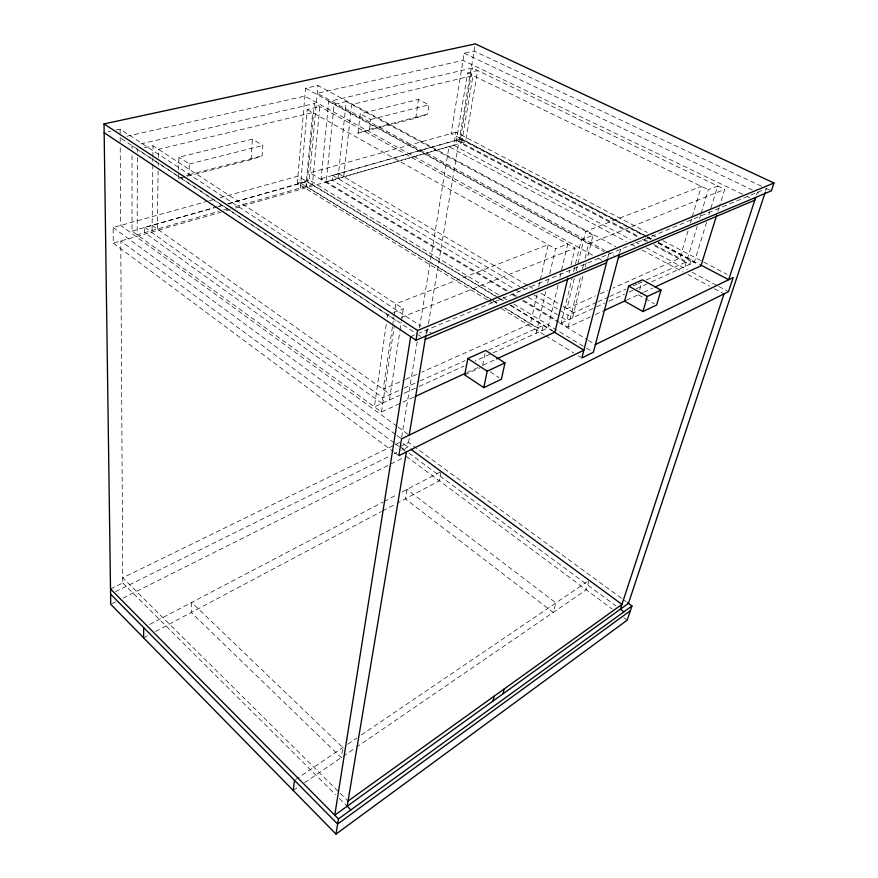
<?xml version="1.0" encoding="UTF-8"?>
<svg xmlns="http://www.w3.org/2000/svg" width="878" height="878" viewBox="0 0 878 878"><rect width="100%" height="100%" fill="white"/><g stroke="black" fill="none" stroke-linecap="round" stroke-linejoin="round"><path stroke-width="0.66" stroke-dasharray="4.39 3.29" d="M413.714 397.141L381.513 411.98L132.029 231.079L132.051 154.023M132.051 148.623L132.051 145.913L395.177 319.954L394.573 324.015M137.374 157.579L137.144 234.788L218.962 211.346M137.385 152.157L137.396 149.447M217.173 206.835L144.683 227.369L144.64 232.637L381.952 403.375L382.775 397.745L402.739 388.745M152.081 230.508L152.871 158.117M152.893 156.745L153.013 145.781L143.904 147.921M157.305 228.938L158.106 170.892M158.183 165.492L158.216 162.792M158.292 157.392L158.402 149.293L312.645 112.571L305.917 186.366M185.006 176.785L178.399 178.497L178.914 157.206L252.359 139.13L262.873 145.463L262.171 155.823L251.097 159.664L186.323 176.445M186.685 175.556L189.044 174.722L189.374 163.966L178.914 157.206M251.097 159.664L252.359 139.13M487.411 299.958L297.302 183.304L305.544 88.25L317.968 85.506L615.785 246.663M300.265 188.057L307.201 109.509L319.801 106.556L312.425 184.567L233.383 207.219M498.748 297.927L307.256 181.428L314.401 103.56L138.713 144.376M498.627 294.832L309.21 179.935L317.968 85.506M507.155 290.508L321.085 178.673L328.712 101.497L472.353 68.001L724.701 189.374L719.455 206.22M646.395 236.127L461.389 138.713L332.63 175.293L332.136 180.089L514.08 288.818M337.975 178.41L346.25 101.585L334.101 104.46L326.243 181.779L465.505 141.775L477.676 70.569L467.634 72.94L455.737 144.585M343.704 176.708L351.683 104.537L473.001 75.541L461.63 142.84M358.015 133.127L360.243 113.778L418.433 99.423L428.87 104.811L427.465 114.239L415.755 118.124L358.015 133.127L369.55 129.253L427.465 114.239M369.55 129.253L370.736 119.496L360.243 113.778M386.232 324.399L374.39 406.81L399.38 395.451M387.198 317.638L387.593 314.939L392.422 313.04M415.755 118.124L418.433 99.423M392.4 326.934L383.203 389.338L404.407 379.889M392.598 325.573L393.794 317.441M394.002 316.08L395.802 303.865L548.201 244.677L540.189 280.28M381.513 411.98L394.365 325.365M389.426 399.973L399.841 331.489M400.039 330.161L401.268 322.127M401.465 320.788L403.298 308.749L153.013 145.781M401.674 437.145L417.291 341.224M419.497 327.714L448.965 146.67L626.299 241.582M761.533 186.224L474.12 51.045L464.177 53.24L451.105 133.533L646.252 236.303M235.545 207.998L453.783 145.287L455.945 132.183L647.207 232.461M426.093 333.991L426.774 329.941L431.043 332.74M409.236 438.418L407.776 447.111L401.641 450.14M426.873 333.135L428.223 325.036M428.453 323.686L475.316 43.9M321.085 178.673L460.401 139.086L472.353 68.001M461.389 138.713L460.643 143.169L637.582 236.84M441.052 471.563L439.285 480.815L397.043 503.248M482.637 365.478L485.424 351.727M536.93 294.778L530.4 323.784L421.868 372.118M538.708 286.865L539.893 281.597M536.129 333.245L545.82 291.046M547.642 283.122L548.541 279.16M549.76 273.87L555.522 248.781L567.726 243.963L561.141 271.928M558.002 285.251L547.971 327.867L475.053 361.034M559.89 277.261L560.833 273.267M569.098 272.992L569.723 270.369M570.985 265.112L575.079 248.046L314.401 103.56M590.455 316.837L568.11 327.143L561.196 322.994L572.061 278.139M573.663 271.543L575.255 264.947M575.573 263.619L581.335 239.881L593.034 235.26L587.492 257.572M574.3 278.513L566.958 308.65L595.493 295.919M576.209 270.643L585.791 231.331L701.335 186.334L691.963 217.722M596.733 302.35L568.154 315.268L566.903 320.393L558.682 315.476M568.11 327.143L580.83 275.604M582.454 268.997L583.76 263.707M585.066 258.428L588.655 243.886L724.701 189.374M572.555 317.814L583.266 274.638M585.22 266.758L586.197 262.818M607.719 258.154L608.739 254.214L605.129 252.238M619.638 252.941L620.614 249.275M639.689 289.784L641.785 282.332M688.067 230.793L679.868 258.264L612.866 288.16M690.404 222.946L691.579 219.028M589.094 580.391L586.263 589.796L356.6 747.09M685.059 266.539L697.209 226.403M699.59 218.534L700.776 214.605M701.171 213.299L708.305 189.714L717.699 186.004L710.159 210.588M658.489 242.493L691.14 259.679L689.691 264.432L653.331 245.181M706.581 222.233L694.279 262.346L650.444 282.321M708.963 214.473L709.764 211.883M717.842 211.4L719.049 207.515M756.529 194.949L757.396 192.348L762.258 194.653M765.627 191.163L766.494 188.561L419.333 333.036M293.252 790.485L298.904 786.611M304.567 782.737L341.893 757.165M343.024 756.397L355.469 747.869M295.634 779.587L343.232 747.277M347.765 744.204L356.819 738.047M361.352 734.974L586.888 581.894M143.586 637.801L148.415 635.233M155.505 631.469L381.359 511.578M382.567 510.93L395.835 503.884M149.677 624.467L382.786 502.139M384.004 501.503L397.361 494.49M402.212 491.943L439.878 472.177M111.956 603.658L115.633 601.814M122.997 598.137L403.781 457.537M115.501 591.684L389.36 456.22M394.266 453.783L396.724 452.576M110.518 588.984L122.766 582.959L120.78 240.978L394.255 442.995M400.138 446.606L408.555 442.468L626.223 601.759M399.666 442.523L122.733 577.812L339.292 792.428M466.975 372.601L478.126 367.465M483.076 365.182L495.466 359.475M464.681 374.895L480.025 367.816M595.416 314.543L602.868 311.108M626.442 300.221L642.575 292.769M643.815 292.198L652.508 288.182M404.297 393.212L417.95 387M419.19 386.441L464.023 366.038M561.196 322.994L595.427 307.388M596.667 306.828L604.701 303.162M609.069 301.176L624.488 294.152M628.911 292.133L635.123 289.301M636.363 288.741L649.215 282.881M597.973 301.791L608.498 297.038M609.738 296.479L625.827 289.202M633.257 285.844L636.978 284.165M638.218 283.605L641.928 281.926M646.417 279.895L691.14 259.679M403.935 388.208L418.949 381.436M420.112 380.909L465.055 360.639M488.541 350.037L543.284 325.343L542.077 330.545L505.904 308.408M600.464 293.702L607.905 290.377M405.647 379.34L416.874 374.335M410.652 336.647L414.372 335.1M401.509 317.419L575.079 248.046M393.629 312.557L403.298 308.749M178.399 178.497L181.944 177.235M208.174 201.084L113.13 227.512L113.284 243.129L221.091 212.158M226.348 210.643L230.288 209.513M223.528 210.04L232.066 207.592M132.029 231.079L213.716 207.932M218.984 206.44L222.935 205.32M228.203 203.828L307.256 181.428M297.302 183.304L309.21 179.935M218.501 206.462L223.133 205.145M227.72 203.85L306.817 181.439L306.367 186.312L491.899 299.837M209.491 200.722L214.77 199.251M220.049 197.78L297.927 176.127L503.489 301.121M455.945 132.183L309.868 172.812L507.254 291.551M189.044 174.722L262.171 155.823M189.374 163.966L262.873 145.463M370.736 119.496L428.87 104.811M126.827 136.299L304.864 96.097L593.33 255.564M108.148 131.81L110.804 131.217M116.137 130.043L120.132 129.165L421.056 326.199M766.384 188.507L771.345 190.833M464.177 53.24L752.446 189.999M742.459 194.236L463.013 60.373L317.243 93.298L605.14 250.636M747.397 196.606L749.878 197.791M467.634 72.94L708.305 189.714M652.047 235.008L655.679 236.906M662.945 240.715L727.105 274.353M647.613 236.764L652.442 239.31M647.47 236.939L652.31 239.496M658.379 242.69L699.579 264.388M460.401 139.086L645.857 236.83M647.075 237.466L650.708 239.376M657.962 243.206L698.701 264.673M456.472 140.107L639.294 236.797M644.134 239.365L647.766 241.285M653.814 244.479L686.508 261.776M642.422 239.409L646.065 241.34M453.783 145.287L630.459 239.431M635.299 242.01L638.932 243.941M646.197 247.815L687.342 269.744M692.182 272.323L717.589 285.866M718.797 286.502L728.488 291.661M631.128 244.172L634.75 246.103M641.983 249.978L682.996 271.939M687.825 274.518L709.534 286.14M714.363 288.719L724.01 293.889M346.25 101.585L593.034 235.26M606.347 251.284L613.535 255.224M305.544 88.25L603.921 251.58M328.712 101.497L588.655 243.886M598.127 258.22L601.715 260.195M638.295 294.745L644.024 297.96M645.165 298.597L654.33 303.744M307.201 109.509L555.522 248.781M338.491 173.624L527.93 285.591M529.116 286.283L532.639 288.368M540.881 293.241L562.063 305.753M563.237 306.444L573.828 312.711M332.63 175.293L519.875 286.579M521.049 287.271L526.943 290.772M534.011 294.975L558.737 309.671M559.912 310.373L568.154 315.268M515.254 289.52L521.126 293.032M528.161 297.236L557.508 314.774M513.026 294.042L516.549 296.16M523.606 300.397L558.847 321.578M511.962 294.382L515.485 296.501M522.531 300.748L557.782 321.952M558.957 322.654L587.152 339.621M588.326 340.324L595.383 344.571M503.303 297.675L506.815 299.793M513.828 304.051L585.154 347.315M586.317 348.028L593.33 352.276M499.922 298.641L503.445 300.77M510.469 305.05L552.602 330.677M510.348 305.412L552.372 330.984M493.074 300.55L497.738 303.415M300.693 183.173L491.867 300.199M493.03 300.913L497.694 303.766M504.696 308.057L537.336 328.032M488.574 300.671L494.402 304.249M501.404 308.54L544.558 335.023M545.721 335.736L573.707 352.912M578.372 355.777L580.709 357.203M490.231 371.866L499.198 377.738M121.318 138.559L417.182 334.189M418.323 334.946L420.606 336.461M152.135 225.262L390.282 394.365M144.683 227.369L382.775 397.745M396.977 426.291L120.692 225.416L120.22 145.43M398.085 427.092L409.181 435.159M113.13 227.512L396.033 434.819M397.141 435.631L401.553 438.868M403.112 443.544L408.643 447.604M401.235 447.418L404.538 449.854M408.95 453.103L615.972 605.941M395.352 443.807L400.862 447.879M401.97 448.691L405.274 451.138M406.24 456.308L612.12 608.97M623.962 617.75L627.199 620.142M113.284 243.129L393.322 451.632M394.42 452.444L398.81 455.715M340.258 793.394L347.051 800.132M122.766 582.959L335.517 794.634M339.402 798.497L347.172 806.223M120.132 129.165L120.165 135.947M120.176 137.297L120.22 144.08M191.667 602.429L191.261 612.493L341.268 757.593L342.848 747.54L191.667 602.429M406.942 489.463L405.34 498.847L553.195 612.438L555.906 602.923L406.942 489.463"/><path stroke-width="1.32" d="M143.586 637.801L143.674 627.616M293.252 790.485L294.503 780.355M410.652 336.647L334.759 815.179L628.439 603.384L765.199 192.458M104.153 132.688L415.996 340.203L771.345 190.833L773.968 182.997L475.316 43.9L104.032 123.908L110.727 604.273L336 834.1L338.458 818.922L631.962 605.963L627.54 602.725M415.996 340.203L417.577 330.479L773.968 182.997M406.382 451.95L347.172 806.223L350.871 809.911M409.181 435.159L425.874 335.341M467.853 358.509L464.681 374.895L483.8 387.637L501.448 379.208L504.96 362.899L485.677 350.476L467.853 358.509L487.191 371.185L504.96 362.899M483.8 387.637L487.191 371.185M567.836 278.249L554.918 332.093L496.707 358.904M492.986 701.061L494.281 696.067M607.466 259.142L581.873 357.917L593.33 352.276L619.308 254.17M502.874 693.938L504.191 688.956M628.681 286.063L624.554 301.088L642.97 311.547L656.623 305.028L661.013 290.058L642.487 279.841L628.681 286.063L647.295 296.457L661.013 290.058M642.97 311.547L647.295 296.457M716.635 215.286L700.918 265.836L654.988 287.04M724.01 293.889L620.373 609.189L623.907 611.801M755.706 197.484L728.674 279.709L700.798 265.024M631.962 605.963L627.199 620.142L336 834.1M630.36 610.715L337.635 824.025L110.584 594.11M348.028 801.087L621.953 604.393L410.849 449.229M595.383 344.571L733.163 277.525L728.488 291.661L398.81 455.715L401.553 438.868L583.881 350.157L553.535 331.686M414.954 396.571L465.735 373.172M604.108 310.527L625.202 300.792M425.182 339.479L606.5 262.851M618.342 257.847L754.817 200.162M104.032 123.908L417.577 330.479M110.518 588.984L338.458 818.922"/></g></svg>
